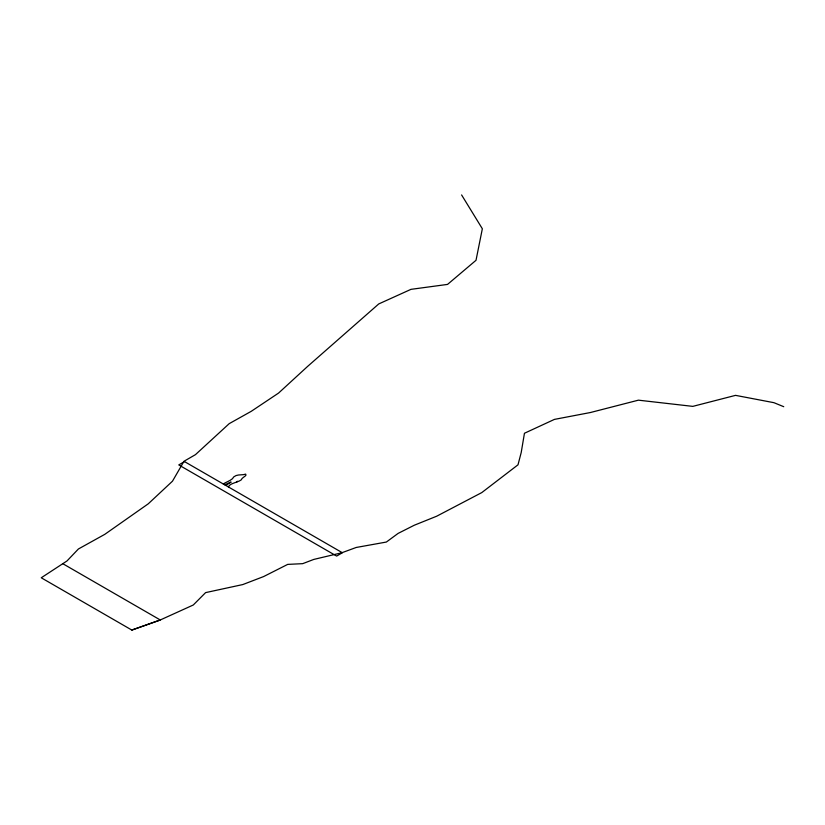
<?xml version="1.0" encoding="UTF-8"?>
<svg xmlns="http://www.w3.org/2000/svg" width="825" height="825" viewBox="0 0 825 825"><rect width="100%" height="100%" fill="white"/><g stroke="black" fill="none" stroke-linecap="round" stroke-linejoin="round"><path stroke-width="1.24" d="M223.297 483.997C225.916 481.975 232.609 480.15 233.733 476.922C237.363 473.849 241.869 475.53 245.654 474.127C247.531 475.85 241.942 477.19 241.199 479.903C237.621 482.604 229.381 483.254 228.484 486.987M225.741 485.409L231.124 482.048L224.637 484.77M461.598 194.937L482.347 228.773L476.015 260.298L447.542 284.408L410.974 289.348L378.737 303.94L307.663 366.362L278.582 393.061L251.254 411.314L229.195 423.658L195.453 454.657L183.975 461.288L172.487 481.181L148.242 503.827L104.785 534.342L78.396 548.996L67 560.948L41.25 577.778L131.825 630.063L160.267 619.967L62.793 563.692M131.825 630.063L159.741 620.214L193.277 605.003L205.6 592.618L242.787 584.564L263.608 576.572L287.698 564.393L302.692 563.661L313.789 559.422L341.725 552.791L356.214 547.47L386.358 542.046L398.104 533.404L414.243 525.247L436.662 516.223L481.79 492.587L517.997 464.815L521.204 452.533L524.452 433.259L554.441 419.389L590.38 412.531L638.416 400.166L692.804 406.374L735.549 395.361L773.933 402.683L783.75 406.704M237.404 481.398L236.589 481.769L237.404 481.398M184.501 461.598L178.767 464.918L336.641 556.071L342.385 552.75L184.501 461.598"/></g></svg>
